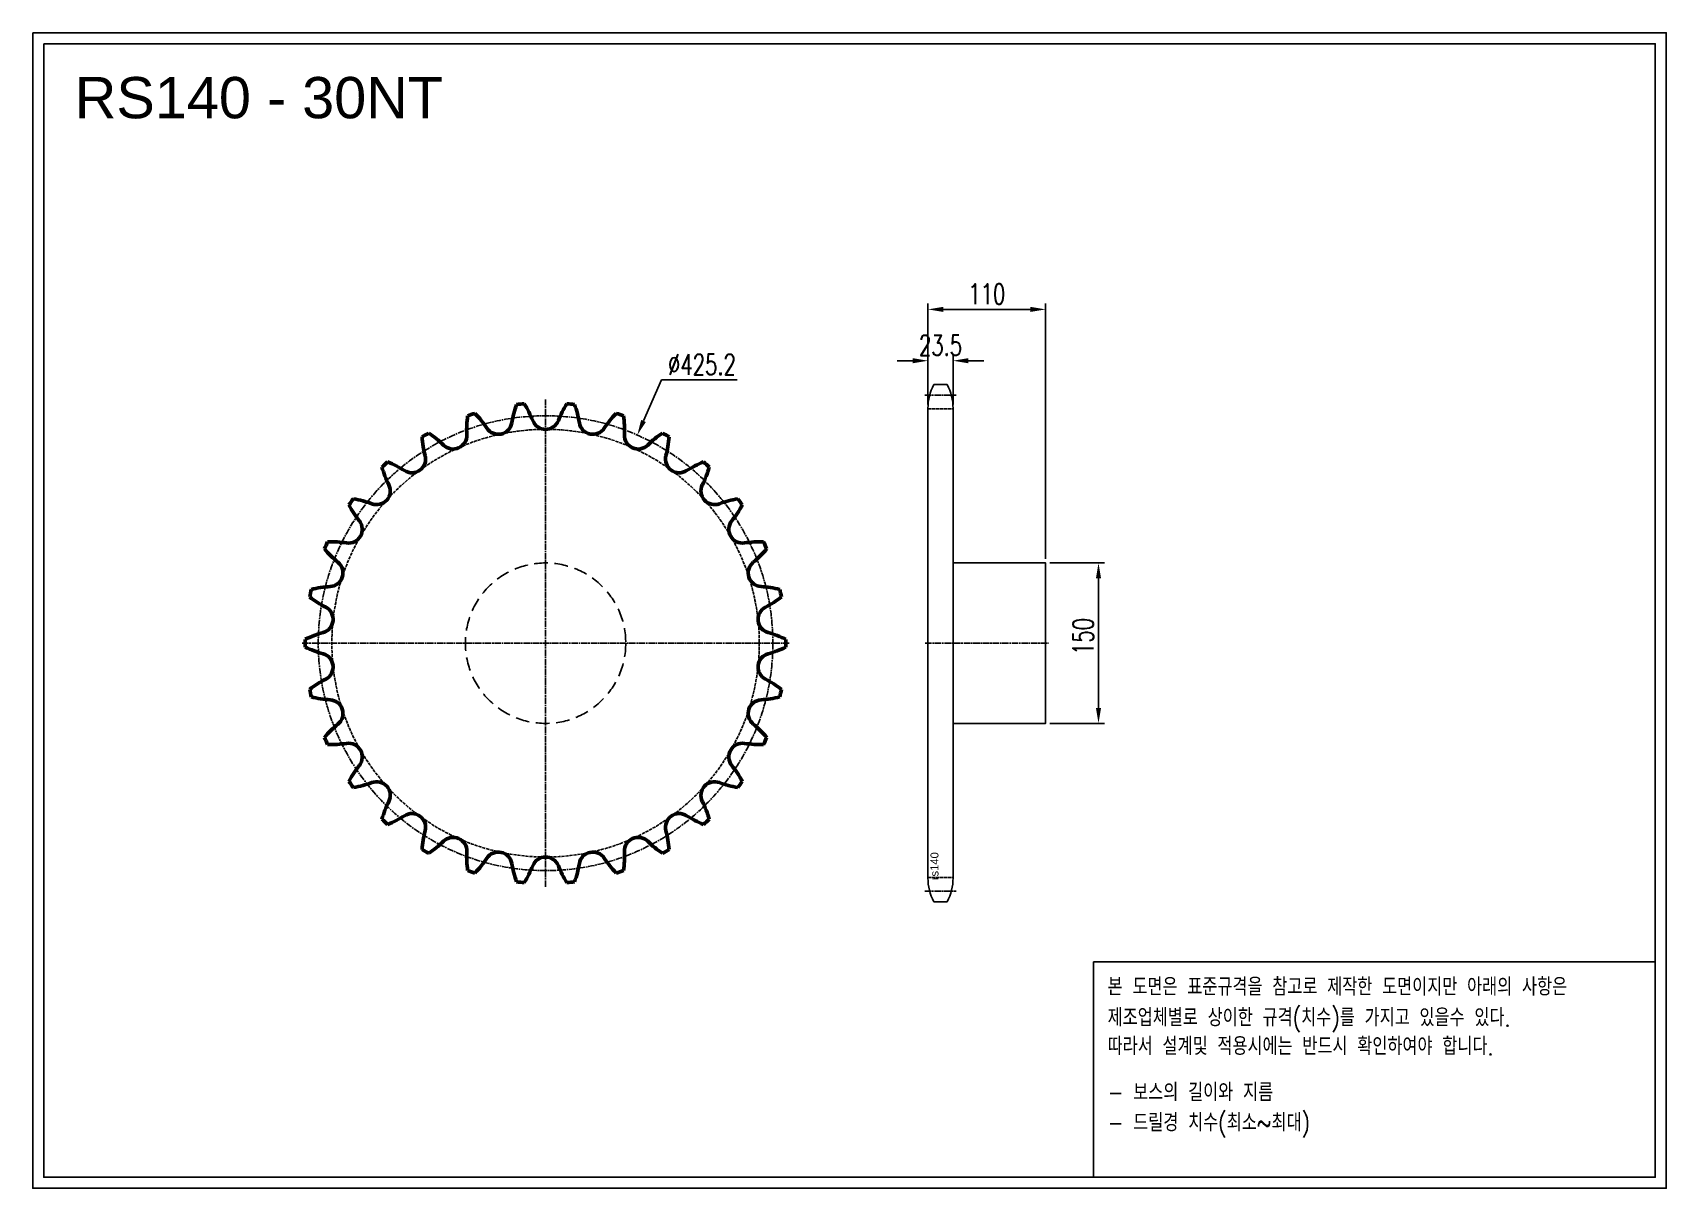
# Model space of a CAD drawing. Header units: millimetres. Extents: x -4233 to -2705, y 42078 to 43159.
import ezdxf

# ---------------------------------------------------------------- set-up
doc = ezdxf.new("R2010")
doc.units = ezdxf.units.MM
for name, pattern in [('AM_ISO02W050', [7.5, 6, -1.5]), ('AM_ISO02W050x2', [3.75, 3, -0.75]), ('AM_ISO08W050', [18, 12, -1.5, 3, -1.5]), ('AM_ISO08W050x2', [9, 6, -0.75, 1.5, -0.75]), ('HIDDEN', [9.525, 6.35, -3.175])]:
    doc.linetypes.add(name, pattern=pattern)
for name, color, linetype, lineweight in [('AM_0N', 7, 'Continuous', 50), ('AM_3N', 6, 'AM_ISO02W050', 25), ('AM_7', 4, 'AM_ISO08W050', 25), ('AM_7N', 4, 'AM_ISO08W050', 25)]:
    doc.layers.add(name, color=color, linetype=linetype, lineweight=lineweight)
doc.layers.add('HL', color=2, linetype='HIDDEN')
doc.layers.add('S-DIM', color=7, linetype='Continuous')
doc.styles.add('HAN', font='ROMANS.shx', dxfattribs={"width": 0.7, "bigfont": 'whgtxt.shx'})
doc.styles.add('HSG', font='SIMPLEX.shx', dxfattribs={"width": 0.7, "bigfont": 'HSG.shx'})
doc.styles.get("Standard").update_dxf_attribs({"font": 'arial.ttf'})
doc.dimstyles.new('APP32', dxfattribs={"dimscale": 8, "dimtxt": 2.4, "dimasz": 1.8, "dimexe": 0.7, "dimexo": 0.5, "dimgap": 0.6, "dimtad": 1, "dimtoh": 1, "dimdec": 1, "dimrnd": 0.01, "dimzin": 9, "dimdsep": 46, "dimtxsty": 'HSG', "dimcen": 0, "dimclrd": 1, "dimclre": 1, "dimclrt": 256, "dimazin": 2, "dimtp": 1, "dimtm": 1, "dimtfac": 0.5, "dimtdec": 1, "dimtofl": 0, "dimtmove": 0, "dimatfit": 3, "dimfxl": 0, "dimtvp": 1, "dimtolj": 2, "dimlwd": -1, "dimlwe": -1, "dimarcsym": 0})

# ---------------------------------------------------------------- blocks, each defined once
blk = doc.blocks.new('*D1')
at = {"layer": 'Defpoints', "color": 0, "transparency": 16777216}
for p in [(-3285.7, 42663), (-3285.7, 42513), (-3236.2, 42513)]:
    blk.add_point(p, dxfattribs=at)
at = {"layer": 'S-DIM', "color": 1, "transparency": 16777216}
for p, q in [((-3281.7, 42663), (-3230.6, 42663)), ((-3236.2, 42648.6), (-3236.2, 42527.4)), ((-3281.7, 42513), (-3230.6, 42513))]:
    blk.add_line(p, q, dxfattribs=at)
for points in [[(-3238.6, 42648.6), (-3233.8, 42648.6), (-3236.2, 42663)], [(-3238.6, 42527.4), (-3233.8, 42527.4), (-3236.2, 42513)]]:
    blk.add_solid(points, dxfattribs=at)
at = {"layer": 'S-DIM', "transparency": 16777216, "insert": (-3250.6, 42594.3), "char_height": 19.2, "attachment_point": 5, "rotation": 90, "style": 'HSG'}
blk.add_mtext('\\A2;150', dxfattribs=at)
blk = doc.blocks.new('*D2')
at = {"layer": 'Defpoints', "color": 0, "transparency": 16777216}
for p in [(-3667.6, 42782.6), (-3839.1, 42393.5)]:
    blk.add_point(p, dxfattribs=at)
at = {"layer": 'S-DIM', "color": 1, "transparency": 16777216}
for p, q in [((-3644.9, 42834.1), (-3661.8, 42795.8)), ((-3574.2, 42834.1), (-3644.9, 42834.1))]:
    blk.add_line(p, q, dxfattribs=at)
blk.add_solid([(-3664, 42796.7), (-3659.6, 42794.8), (-3667.6, 42782.6)], dxfattribs=at)
at = {"layer": 'S-DIM', "transparency": 16777216, "insert": (-3607.1, 42848.5), "char_height": 19.2, "attachment_point": 5, "style": 'HSG'}
blk.add_mtext('\\A2;∅425.2', dxfattribs=at)
blk = doc.blocks.new('*D3')
at = {"layer": 'Defpoints', "color": 0, "transparency": 16777216}
for p in [(-3372.2, 42852.1), (-3395.7, 42807.2), (-3372.2, 42807.2)]:
    blk.add_point(p, dxfattribs=at)
at = {"layer": 'S-DIM', "color": 1, "transparency": 16777216}
for p, q in [((-3410.1, 42852.1), (-3424.5, 42852.1)), ((-3395.7, 42811.2), (-3395.7, 42857.7)), ((-3372.2, 42811.2), (-3372.2, 42857.7)), ((-3357.8, 42852.1), (-3343.4, 42852.1))]:
    blk.add_line(p, q, dxfattribs=at)
for points in [[(-3410.1, 42854.5), (-3410.1, 42849.7), (-3395.7, 42852.1)], [(-3357.8, 42854.5), (-3357.8, 42849.7), (-3372.2, 42852.1)]]:
    blk.add_solid(points, dxfattribs=at)
at = {"layer": 'S-DIM', "transparency": 16777216, "insert": (-3384, 42866.5), "char_height": 19.2, "attachment_point": 5, "style": 'HSG'}
blk.add_mtext('\\A2;23.5', dxfattribs=at)
blk = doc.blocks.new('*D4')
at = {"layer": 'Defpoints', "color": 0, "transparency": 16777216}
for p in [(-3285.7, 42900.1), (-3395.7, 42807.2), (-3285.7, 42663)]:
    blk.add_point(p, dxfattribs=at)
at = {"layer": 'S-DIM', "color": 1, "transparency": 16777216}
for p, q in [((-3395.7, 42811.2), (-3395.7, 42905.7)), ((-3381.3, 42900.1), (-3300.1, 42900.1)), ((-3285.7, 42667), (-3285.7, 42905.7))]:
    blk.add_line(p, q, dxfattribs=at)
for points in [[(-3381.3, 42902.5), (-3381.3, 42897.7), (-3395.7, 42900.1)], [(-3300.1, 42902.5), (-3300.1, 42897.7), (-3285.7, 42900.1)]]:
    blk.add_solid(points, dxfattribs=at)
at = {"layer": 'S-DIM', "transparency": 16777216, "insert": (-3340.7, 42914.5), "char_height": 19.2, "attachment_point": 5, "style": 'HSG'}
blk.add_mtext('\\A2;110', dxfattribs=at)
blk = doc.blocks.new('notice1')
at = {"color": 4}
blk.add_lwpolyline([(-22142.12, 1735.9), (-22053.8, 1735.9), (-22053.8, 1702.07), (-22142.12, 1702.07)], close=True, dxfattribs=at)
at = {"color": 4, "style": 'HAN', "width": 0.8}
for s, p in [('본 도면은 표준규격을 참고로 제작한 도면이지만 아래의 사항은', (-22139.9, 1730.62)), ('제조업체별로 상이한 규격(치수)를 가지고 있을수 있다.', (-22139.9, 1725.78)), ('따라서 설계및 적용시에는 반드시 확인하여야 합니다.', (-22139.9, 1721.28)), ('- 보스의 길이와 지름', (-22139.9, 1714.03)), ('- 드릴경 치수(최소~최대)', (-22139.9, 1709.27))]:
    blk.add_text(s, height=2.7949, dxfattribs=at).set_placement(p)

msp = doc.modelspace()

# ---------------------------------------------------------------- linework, layer by layer
for p, q in [((-3390.2, 42829.76), (-3377.77, 42829.76)), ((-3395.74, 42807.56), (-3395.74, 42368.49)), ((-3372.24, 42807.56), (-3372.24, 42368.49)), ((-3390.2, 42346.29), (-3377.77, 42346.29))]:
    msp.add_line(p, q)
for points in [[(-4233.14, 43158.8), (-2705.07, 43158.8), (-2705.07, 42078.35), (-4233.14, 42078.35)], [(-4222.85, 43148.51), (-2715.36, 43148.51), (-2715.36, 42088.64), (-4222.85, 42088.64)]]:
    msp.add_lwpolyline(points, close=True)
msp.add_lwpolyline([(-3372.24, 42663.02), (-3285.74, 42663.02), (-3285.74, 42513.02), (-3372.24, 42513.02)])
for centre, start, end in [((-3348.44, 42807.56), 152.00824, 180), ((-3419.54, 42807.56), 0, 27.99176), ((-3348.44, 42368.49), 180, 207.99176), ((-3419.54, 42368.49), 332.00824, 0)]:
    msp.add_arc(centre, 47.3, start, end)
at = {"layer": 'AM_0N'}
for centre, radius, start, end in [((-3753.38, 42588.02), 224.79, 107.08373, 108.91627), ((-3889.64, 42735.21), 97.54, 33.5, 43.94525), ((-3688.76, 42777.91), 97.54, 160.05475, 170.5), ((-3753.38, 42588.02), 224.79, 95.08373, 96.91627), ((-3856.06, 42760.32), 97.54, 21.5, 31.94525), ((-3650.7, 42760.32), 97.54, 148.05475, 158.5), ((-3753.38, 42588.02), 224.79, 83.08373, 84.91627), ((-3818, 42777.91), 97.54, 9.5, 19.94525), ((-3617.12, 42735.21), 97.54, 136.05475, 146.5), ((-3753.38, 42588.02), 224.79, 71.08373, 72.91627), ((-3729.66, 42787.19), 97.54, 172.05475, 182.5), ((-3797.61, 42796.12), 12.83, 213.5, 350.5), ((-3753.38, 42800.77), 12.83, 201.5, 338.5), ((-3709.15, 42796.12), 12.83, 189.5, 326.5), ((-3777.11, 42787.19), 97.54, 357.5, 7.94525), ((-3753.38, 42588.02), 224.79, 119.08373, 120.91627), ((-3771.58, 42787.77), 97.54, 184.05475, 194.5), ((-3917.27, 42703.66), 97.54, 45.5, 55.94525), ((-3839.91, 42782.38), 12.83, 225.5, 2.5), ((-3666.85, 42782.38), 12.83, 177.5, 314.5), ((-3589.49, 42703.66), 97.54, 124.05475, 134.5), ((-3753.38, 42588.02), 224.79, 59.08373, 60.91627), ((-3735.18, 42787.77), 97.54, 345.5, 355.94525), ((-3753.38, 42588.02), 224.79, 131.08373, 132.91627), ((-3937.73, 42667.06), 97.54, 57.5, 67.94525), ((-3878.43, 42760.14), 12.83, 237.5, 14.5), ((-3628.33, 42760.14), 12.83, 165.5, 302.5), ((-3569.03, 42667.06), 97.54, 112.05475, 122.5), ((-3753.38, 42588.02), 224.79, 47.08373, 48.91627), ((-3812.72, 42779.62), 97.54, 196.05475, 206.5), ((-3694.05, 42779.62), 97.54, 333.5, 343.94525), ((-3911.48, 42730.38), 12.83, 249.5, 26.5), ((-3595.28, 42730.38), 12.83, 153.5, 290.5), ((-3753.38, 42588.02), 224.79, 143.08373, 144.91627), ((-3851.26, 42763.1), 97.54, 208.05475, 218.5), ((-3950.13, 42627), 97.54, 69.5, 79.94525), ((-3556.63, 42627), 97.54, 100.05475, 110.5), ((-3655.51, 42763.1), 97.54, 321.5, 331.94525), ((-3753.38, 42588.02), 224.79, 35.08373, 36.91627), ((-3937.63, 42694.4), 12.83, 261.5, 38.5), ((-3569.14, 42694.4), 12.83, 141.5, 278.5), ((-3753.38, 42588.02), 224.79, 155.08373, 156.91627), ((-3953.94, 42585.25), 97.54, 81.5, 91.94525), ((-3552.82, 42585.25), 97.54, 88.05475, 98.5), ((-3753.38, 42588.02), 224.79, 23.08373, 24.91627), ((-3885.52, 42738.92), 97.54, 220.05475, 230.5), ((-3955.72, 42653.77), 12.83, 273.5, 50.5), ((-3551.04, 42653.77), 12.83, 129.5, 266.5), ((-3621.24, 42738.92), 97.54, 309.5, 319.94525), ((-3753.38, 42588.02), 224.79, 167.08373, 168.91627), ((-3948.98, 42543.61), 97.54, 93.5, 103.94525), ((-3557.78, 42543.61), 97.54, 76.05475, 86.5), ((-3753.38, 42588.02), 224.79, 11.08373, 12.91627), ((-3914, 42708.15), 97.54, 232.05475, 242.5), ((-3964.96, 42610.26), 12.83, 285.5, 62.5), ((-3541.8, 42610.26), 12.83, 117.5, 254.5), ((-3592.76, 42708.15), 97.54, 297.5, 307.94525), ((-3753.38, 42588.02), 224.79, 179.08373, 180.91627), ((-3935.47, 42503.91), 97.54, 105.5, 115.94525), ((-3571.29, 42503.91), 97.54, 64.05475, 74.5), ((-3753.38, 42588.02), 224.79, 359.08373, 0.91627), ((-3935.47, 42672.13), 97.54, 244.05475, 254.5), ((-3964.96, 42565.78), 12.83, 297.5, 74.5), ((-3541.8, 42565.78), 12.83, 105.5, 242.5), ((-3571.29, 42672.13), 97.54, 285.5, 295.94525), ((-3914, 42467.89), 97.54, 117.5, 127.94525), ((-3753.38, 42588.02), 224.79, 191.08373, 192.91627), ((-3592.76, 42467.89), 97.54, 52.05475, 62.5), ((-3753.38, 42588.02), 224.79, 347.08373, 348.91627), ((-3948.98, 42632.44), 97.54, 256.05475, 266.5), ((-3955.72, 42522.28), 12.83, 309.5, 86.5), ((-3551.04, 42522.28), 12.83, 93.5, 230.5), ((-3557.78, 42632.44), 97.54, 273.5, 283.94525), ((-3885.52, 42437.12), 97.54, 129.5, 139.94525), ((-3621.24, 42437.12), 97.54, 40.05475, 50.5), ((-3753.38, 42588.02), 224.79, 203.08373, 204.91627), ((-3753.38, 42588.02), 224.79, 335.08373, 336.91627), ((-3953.94, 42590.8), 97.54, 268.05475, 278.5), ((-3937.63, 42481.65), 12.83, 321.5, 98.5), ((-3569.14, 42481.65), 12.83, 81.5, 218.5), ((-3552.82, 42590.8), 97.54, 261.5, 271.94525), ((-3851.26, 42412.95), 97.54, 141.5, 151.94525), ((-3655.51, 42412.95), 97.54, 28.05475, 38.5), ((-3753.38, 42588.02), 224.79, 215.08373, 216.91627), ((-3950.13, 42549.04), 97.54, 280.05475, 290.5), ((-3911.48, 42445.67), 12.83, 333.5, 110.5), ((-3595.28, 42445.67), 12.83, 69.5, 206.5), ((-3556.63, 42549.04), 97.54, 249.5, 259.94525), ((-3753.38, 42588.02), 224.79, 323.08373, 324.91627), ((-3812.72, 42396.42), 97.54, 153.5, 163.94525), ((-3694.05, 42396.42), 97.54, 16.05475, 26.5), ((-3753.38, 42588.02), 224.79, 227.08373, 228.91627), ((-3937.73, 42508.98), 97.54, 292.05475, 302.5), ((-3878.43, 42415.91), 12.83, 345.5, 122.5), ((-3628.33, 42415.91), 12.83, 57.5, 194.5), ((-3569.03, 42508.98), 97.54, 237.5, 247.94525), ((-3753.38, 42588.02), 224.79, 311.08373, 312.91627), ((-3771.58, 42388.27), 97.54, 165.5, 175.94525), ((-3839.91, 42393.67), 12.83, 357.5, 134.5), ((-3666.85, 42393.67), 12.83, 45.5, 182.5), ((-3735.18, 42388.27), 97.54, 4.05475, 14.5), ((-3753.38, 42588.02), 224.79, 239.08373, 240.91627), ((-3917.27, 42472.38), 97.54, 304.05475, 314.5), ((-3729.66, 42388.85), 97.54, 177.5, 187.94525), ((-3797.61, 42379.92), 12.83, 9.5, 146.5), ((-3709.15, 42379.92), 12.83, 33.5, 170.5), ((-3777.11, 42388.85), 97.54, 352.05475, 2.5), ((-3589.49, 42472.38), 97.54, 225.5, 235.94525), ((-3753.38, 42588.02), 224.79, 299.08373, 300.91627), ((-3753.38, 42588.02), 224.79, 251.08373, 252.91627), ((-3889.64, 42440.84), 97.54, 316.05475, 326.5), ((-3688.76, 42398.14), 97.54, 189.5, 199.94525), ((-3856.06, 42415.72), 97.54, 328.05475, 338.5), ((-3753.38, 42375.27), 12.83, 21.5, 158.5), ((-3650.7, 42415.72), 97.54, 201.5, 211.94525), ((-3818, 42398.14), 97.54, 340.05475, 350.5), ((-3617.12, 42440.84), 97.54, 213.5, 223.94525), ((-3753.38, 42588.02), 224.79, 287.08373, 288.91627), ((-3753.38, 42588.02), 224.79, 263.08373, 264.91627), ((-3753.38, 42588.02), 224.79, 275.08373, 276.91627)]:
    msp.add_arc(centre, radius, start, end, dxfattribs=at)
at = {"layer": 'AM_3N', "linetype": 'AM_ISO02W050x2'}
for p, q in [((-3395.74, 42807.24), (-3372.24, 42807.24)), ((-3395.74, 42368.8), (-3372.24, 42368.8))]:
    msp.add_line(p, q, dxfattribs=at)
msp.add_circle((-3753.38, 42588.02), 199.92, dxfattribs=at)
at = {"layer": 'AM_7', "linetype": 'AM_ISO08W050x2'}
for p, q in [((-3398.74, 42819.94), (-3369.24, 42819.94)), ((-3398.74, 42356.1), (-3369.24, 42356.1))]:
    msp.add_line(p, q, dxfattribs=at)
msp.add_circle((-3753.38, 42588.02), 212.62, dxfattribs=at)
at = {"layer": 'AM_7N', "linetype": 'AM_ISO08W050x2'}
for p, q in [((-3753.38, 42360.23), (-3753.38, 42815.81)), ((-3981.17, 42588.02), (-3525.59, 42588.02)), ((-3398.31, 42588.02), (-3282.9, 42588.02))]:
    msp.add_line(p, q, dxfattribs=at)
at = {"layer": 'HL', "ltscale": 2}
msp.add_circle((-3753.38, 42588.02), 75, dxfattribs=at)

# ---------------------------------------------------------------- block references
at = {"xscale": 5.950011032469502, "yscale": 5.950011032469502, "zscale": 5.950011032469502}
msp.add_blockref('notice1', (128504.97, 31961.32), dxfattribs=at)

# ---------------------------------------------------------------- texts
msp.add_text('RS140 - 30NT', height=38.5875).set_placement((-4193.79, 43078.79))
msp.add_text('rs140', height=7.5, rotation=90).set_placement((-3385.89, 42366.39))

# ---------------------------------------------------------------- dimensions: what is measured, and where the dimension line sits
at = {"layer": 'S-DIM'}
dim = msp.add_linear_dim(base=(-3285.74, 42900.14), p1=(-3395.74, 42807.24), p2=(-3285.74, 42663.02), dimstyle='APP32', dxfattribs=at)
dim.commit()
dim.dimension.update_dxf_attribs({"geometry": '*D4', "text_midpoint": (-3340.74, 42914.54)})
dim = msp.add_linear_dim(base=(-3372.24, 42852.14), p1=(-3395.74, 42807.24), p2=(-3372.24, 42807.24), dimstyle='APP32', dxfattribs=at)
dim.commit()
dim.dimension.update_dxf_attribs({"geometry": '*D3', "text_midpoint": (-3383.99, 42852.14), "dimtype": 128})
dim = msp.add_diameter_dim_2p(p1=(-3839.15, 42393.47), p2=(-3667.62, 42782.58), dimstyle='APP32', dxfattribs=at)
dim.commit()
dim.dimension.update_dxf_attribs({"geometry": '*D2', "text_midpoint": (-3607.14, 42834.12), "dimtype": 131})
dim = msp.add_linear_dim(base=(-3236.16, 42513.02), p1=(-3285.74, 42663.02), p2=(-3285.74, 42513.02), angle=90, dimstyle='APP32', dxfattribs=at)
dim.commit()
dim.dimension.update_dxf_attribs({"geometry": '*D1', "text_midpoint": (-3236.16, 42594.27), "dimtype": 128})

doc.saveas('drawing.dxf')
